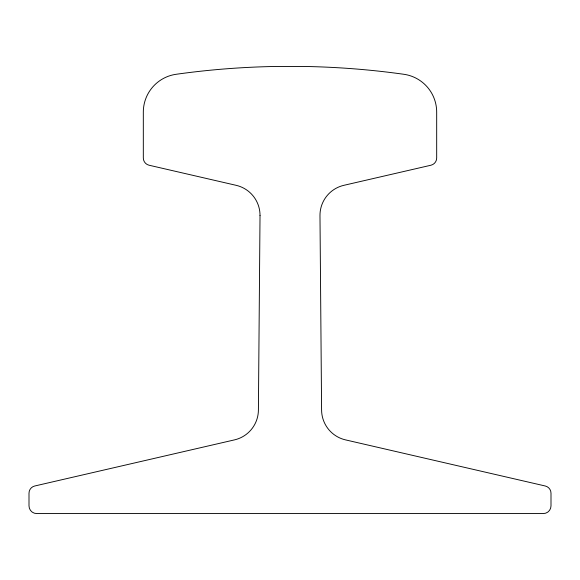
<?xml version="1.0" encoding="UTF-8"?>
<svg xmlns="http://www.w3.org/2000/svg" width="580" height="580" viewBox="0 0 580 580"><rect width="100%" height="100%" fill="white"/><g stroke="black" fill="none" stroke-linecap="round" stroke-linejoin="round"><path stroke-width="0.87" d="M260.021 215.608L258.404 410.096A30.82 30.82 0 0 1 234.523 439.872L34.735 485.997A7.395 7.395 0 0 0 29 493.203L29 505.869A7.707 7.707 0 0 0 36.707 513.568L543.293 513.568A7.707 7.707 0 0 0 551 505.869L551 493.203A7.395 7.395 0 0 0 545.265 485.997L345.477 439.872A30.82 30.82 0 0 1 321.595 410.096L319.979 215.608A30.82 30.82 0 0 1 343.86 185.325L430.954 165.22A7.395 7.395 0 0 0 436.682 158.014L436.682 112.107A38.215 38.215 0 0 0 403.086 74.175A816.161 816.161 0 0 0 304.674 66.468L275.326 66.468A816.161 816.161 0 0 0 176.915 74.175A38.215 38.215 0 0 0 143.318 112.107L143.318 158.014A7.395 7.395 0 0 0 149.046 165.22L236.14 185.325A30.82 30.82 0 0 1 260.021 215.608"/></g></svg>
